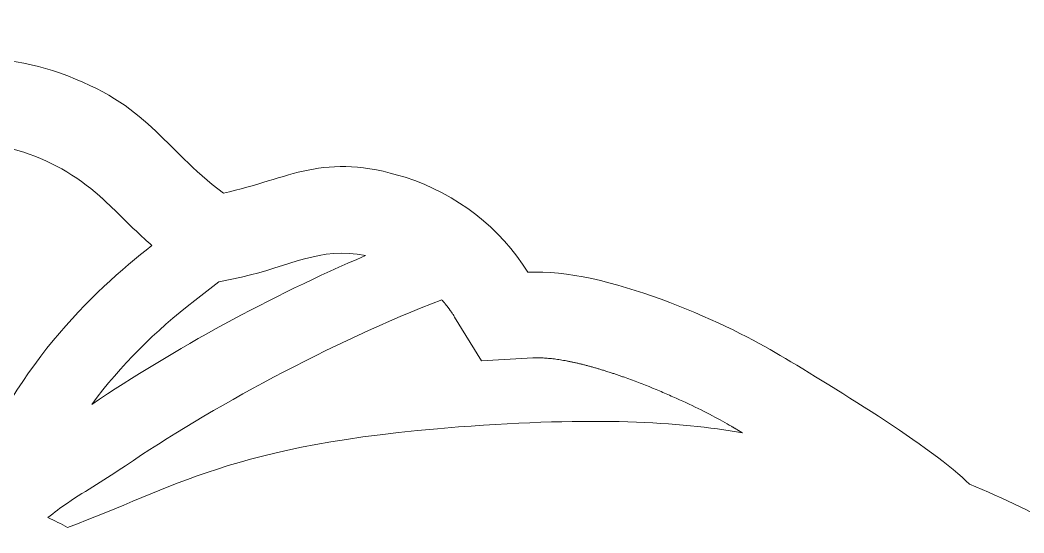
# Model space of a CAD drawing. Header units: millimetres. Extents: x 599 to 6075, y -2288 to 200.
# Drawn here: x 2574.9 to 2646.9, y -1117 to -1080.2 of the extents above; entities that cross this region are included whole.
import ezdxf

# ---------------------------------------------------------------- set-up
doc = ezdxf.new("R2010")
doc.units = ezdxf.units.MM
doc.header["$MEASUREMENT"] = 0
doc.layers.add('layer 1', color=7, linetype='Continuous')

msp = doc.modelspace()

# ---------------------------------------------------------------- linework, layer by layer
at = {"layer": 'layer 1', "color": 7, "lineweight": 9}
for points, knots in [([(2243.0146, -1273.3196), (2242.7043, -1270.6359), (2242.4737, -1267.8952), (2242.3398, -1265.1409), (2242.3398, -1265.1409), (2242.3398, -1265.1409), (2242.3398, -1254.4933), (2242.3398, -1254.4933), (2242.3398, -1254.4933), (2242.7112, -1247.4503), (2243.8758, -1240.6933), (2246.1243, -1234.9786), (2246.1243, -1234.9786), (2246.781, -1233.3097), (2247.5381, -1231.3553), (2248.305, -1229.6506), (2248.305, -1229.6506), (2248.7771, -1228.3741), (2249.2517, -1227.0992), (2249.7337, -1225.8283), (2249.7337, -1225.8283), (2251.2223, -1220.7784), (2254.0141, -1215.042), (2256.098, -1211.0323), (2256.098, -1211.0323), (2256.5864, -1210.0927), (2257.1249, -1209.1586), (2257.6919, -1208.2332), (2257.6919, -1208.2332), (2258.5744, -1206.6898), (2259.5125, -1205.1728), (2260.5191, -1203.6882), (2260.5191, -1203.6882), (2261.2756, -1202.5724), (2261.9782, -1201.5318), (2262.6391, -1200.5519), (2262.6391, -1200.5519), (2264.5792, -1197.2741), (2266.2114, -1194.04), (2268.0324, -1191.5048), (2268.0324, -1191.5048), (2269.272, -1189.7792), (2270.362, -1188.4565), (2271.978, -1187.0933), (2271.978, -1187.0933), (2272.7257, -1186.4626), (2273.54, -1185.8485), (2274.4026, -1185.2577), (2274.4026, -1185.2577), (2277.911, -1182.2789), (2282.5711, -1179.8905), (2292.9734, -1173.6643), (2292.9734, -1173.6643), (2293.1848, -1173.5377), (2293.3965, -1173.4115), (2293.6084, -1173.2857), (2293.6084, -1173.2857), (2297.1323, -1171.1932), (2303.554, -1168.509), (2307.6553, -1168.7078), (2307.6553, -1168.7078), (2308.0094, -1168.1366), (2308.4131, -1167.5966), (2308.8578, -1167.0928), (2308.8578, -1167.0928), (2311.1154, -1164.5353), (2311.3865, -1164.4942), (2314.6898, -1163.4393), (2314.6898, -1163.4393), (2319.2892, -1161.9701), (2321.2192, -1163.4934), (2324.8876, -1164.3109), (2324.8876, -1164.3109), (2325.1693, -1164.0774), (2325.4631, -1163.8275), (2325.7726, -1163.5565), (2325.7726, -1163.5565), (2328.8113, -1160.8956), (2330.094, -1158.8795), (2334.278, -1157.3901), (2334.278, -1157.3901), (2338.0575, -1156.0446), (2343.9496, -1156.1507), (2346.7583, -1159.3403), (2346.7583, -1159.3403), (2346.7583, -1159.3403), (2346.7629, -1159.3455), (2346.7629, -1159.3455), (2346.7629, -1159.3455), (2349.0667, -1157.5319), (2351.3218, -1155.2702), (2354.8371, -1154.5053), (2354.8371, -1154.5053), (2354.8371, -1154.5053), (2360.1515, -1154.5053), (2360.1515, -1154.5053), (2360.1515, -1154.5053), (2360.1515, -1154.5053), (2360.4889, -1154.3324), (2360.4889, -1154.3324), (2360.4889, -1154.3324), (2360.4889, -1154.3324), (2362.4284, -1154.9265), (2362.4284, -1154.9265), (2362.4284, -1154.9265), (2363.5696, -1155.2761), (2364.7692, -1155.7331), (2365.7253, -1156.4533), (2365.7253, -1156.4533), (2365.7253, -1156.4533), (2366.0088, -1156.6669), (2366.0088, -1156.6669), (2366.0088, -1156.6669), (2366.0088, -1156.6669), (2366.1817, -1156.8406), (2366.1817, -1156.8406), (2366.1817, -1156.8406), (2369.1966, -1156.8362), (2372.2604, -1156.4441), (2375.2684, -1156.2188), (2375.2684, -1156.2188), (2377.9878, -1156.0151), (2380.7174, -1155.7582), (2383.4473, -1155.8412), (2383.4473, -1155.8412), (2384.1365, -1155.8622), (2384.8256, -1155.9007), (2385.5132, -1155.9508), (2385.5132, -1155.9508), (2385.5132, -1155.9508), (2385.941, -1156.1392), (2385.941, -1156.1392), (2385.941, -1156.1392), (2387.1358, -1156.249), (2388.4587, -1156.3949), (2389.5559, -1156.5368), (2389.5559, -1156.5368), (2401.4172, -1131.8642), (2422.6269, -1113.2264), (2450.7816, -1102.5142), (2450.7816, -1102.5142), (2451.8456, -1101.132), (2453.3975, -1099.8289), (2454.6484, -1098.5916), (2454.6484, -1098.5916), (2456.5795, -1096.9337), (2456.7993, -1096.4344), (2459.0568, -1094.9275), (2459.0568, -1094.9275), (2465.656, -1090.5228), (2472.2005, -1087.696), (2480.2474, -1086.254), (2480.2474, -1086.254), (2480.2474, -1086.254), (2478.318, -1085.8397), (2478.318, -1085.8397), (2478.318, -1085.8397), (2478.318, -1085.8397), (2501.223, -1084.169), (2501.223, -1084.169), (2501.223, -1084.169), (2502.6556, -1083.7884), (2504.1006, -1083.3739), (2505.5819, -1083.0851), (2505.5819, -1083.0851), (2507.4829, -1082.7144), (2513.295, -1082.0755), (2515.6768, -1082.003), (2515.6768, -1082.003), (2520.9251, -1081.8435), (2533.9676, -1083.2653), (2537.5445, -1083.2653), (2537.5445, -1083.2653), (2538.8792, -1081.9253), (2541.4833, -1081.0083), (2543.3837, -1080.5264), (2543.3837, -1080.5264), (2543.9614, -1080.38), (2544.519, -1080.2592), (2545.0595, -1080.1606), (2545.0595, -1080.1606), (2545.0595, -1080.1606), (2551.8094, -1080.1606), (2551.8094, -1080.1606), (2551.8094, -1080.1606), (2556.3118, -1081.1403), (2559.1775, -1084.0639), (2562.1302, -1086.37), (2562.1302, -1086.37), (2565.3551, -1082.7081), (2572.5042, -1082.0915), (2577.7258, -1083.9504), (2577.7258, -1083.9504), (2584.228, -1086.2653), (2584.9828, -1089.2107), (2589.4878, -1092.5794), (2589.4878, -1092.5794), (2594.2201, -1091.5557), (2596.6469, -1089.5692), (2602.5194, -1091.445), (2602.5194, -1091.445), (2606.2135, -1092.6249), (2609.4007, -1095.1182), (2611.3205, -1098.2594), (2611.3205, -1098.2594), (2616.8411, -1097.9428), (2625.3858, -1101.8291), (2629.068, -1104.0156), (2629.068, -1104.0156), (2632.7021, -1106.1737), (2640.5188, -1110.9189), (2642.9879, -1113.4653), (2642.9879, -1113.4653), (2647.8467, -1115.4423), (2652.7942, -1118.2227), (2656.4683, -1121.3223), (2656.4683, -1121.3223), (2658.5095, -1123.0442), (2659.8863, -1124.7149), (2661.4519, -1126.8945), (2661.4519, -1126.8945), (2664.5038, -1131.1433), (2667.1357, -1136.9464), (2670.8135, -1142.3702), (2670.8135, -1142.3702), (2672.8242, -1145.336), (2674.8963, -1148.4234), (2676.5263, -1151.5596), (2676.5263, -1151.5596), (2685.5532, -1168.9294), (2692.859, -1186.634), (2693.9042, -1206.455), (2693.9042, -1206.455), (2693.9042, -1206.455), (2693.9042, -1219.9039), (2693.9042, -1219.9039), (2693.9042, -1219.9039), (2693.3886, -1230.5028), (2691.7419, -1240.9431), (2689.5577, -1249.6747), (2689.5577, -1249.6747), (2687.8741, -1256.4045), (2686.5933, -1261.1636), (2685.2565, -1267.3285), (2685.2565, -1267.3285), (2685.2565, -1267.3285), (2683.3305, -1274.6633), (2683.3305, -1274.6633), (2683.3305, -1274.6633), (2676.1363, -1270.6117), (2667.8317, -1268.2996), (2658.9867, -1268.2996), (2658.9867, -1268.2996), (2631.5471, -1268.2996), (2609.3028, -1290.5439), (2609.3028, -1317.9835), (2609.3028, -1317.9835), (2609.3028, -1320.6301), (2609.5107, -1323.2282), (2609.9096, -1325.7626), (2609.9096, -1325.7626), (2610.0995, -1326.9683), (2609.4427, -1328.1105), (2608.306, -1328.5549), (2608.306, -1328.5549), (2596.1528, -1333.3048), (2587.5434, -1345.1283), (2587.5434, -1358.9638), (2587.5434, -1358.9638), (2587.5434, -1363.4348), (2588.4434, -1367.6955), (2590.0705, -1371.5756), (2590.0705, -1371.5756), (2590.8377, -1372.9835), (2592.147, -1376.0564), (2593.9202, -1377.5041), (2593.9202, -1377.5041), (2593.9202, -1377.5041), (2584.5519, -1384.6474), (2584.5519, -1384.6474), (2584.5519, -1384.6474), (2583.1314, -1385.6168), (2581.9637, -1386.4043), (2581.4194, -1386.8042), (2581.4194, -1386.8042), (2566.9179, -1397.4568), (2547.172, -1409.7868), (2531.3373, -1419.3061), (2531.3373, -1419.3061), (2528.9199, -1420.7592), (2524.2748, -1424.1013), (2521.9064, -1424.8272), (2521.9064, -1424.8272), (2523.8972, -1428.7854), (2518.8828, -1432.1996), (2515.3323, -1433.1058), (2515.3323, -1433.1058), (2510.3411, -1434.3799), (2506.4451, -1433.7626), (2501.4332, -1433.4528), (2501.4332, -1433.4528), (2493.0015, -1432.9315), (2484.3574, -1430.0231), (2483.4085, -1420.7001), (2483.4085, -1420.7001), (2472.4874, -1404.182), (2459.4812, -1388.8857), (2448.0112, -1372.6238), (2448.0112, -1372.6238), (2447.8381, -1372.3784), (2447.606, -1372.051), (2447.3251, -1371.6554), (2447.3251, -1371.6554), (2446.5624, -1372.7543), (2445.7955, -1373.8503), (2445.0273, -1374.9453), (2445.0273, -1374.9453), (2442.4059, -1378.6818), (2439.746, -1382.3911), (2437.1152, -1386.121), (2437.1152, -1386.121), (2433.0375, -1391.9024), (2428.8391, -1397.598), (2424.5742, -1403.2425), (2424.5742, -1403.2425), (2421.1697, -1407.7481), (2417.7264, -1412.2252), (2414.1856, -1416.6248), (2414.1856, -1416.6248), (2414.1856, -1416.6248), (2414.1381, -1416.668), (2414.1381, -1416.668), (2414.1381, -1416.668), (2412.375, -1419.122), (2410.6522, -1421.5994), (2408.9906, -1424.1125), (2408.9906, -1424.1125), (2408.2393, -1431.4936), (2401.3956, -1433.7962), (2394.7203, -1434.209), (2394.7203, -1434.209), (2390.7523, -1434.4542), (2387.6678, -1434.9429), (2383.7162, -1433.9342), (2383.7162, -1433.9342), (2380.9792, -1433.2356), (2377.6634, -1431.7516), (2378.1888, -1428.3655), (2378.1888, -1428.3655), (2378.1062, -1428.0153), (2378.0322, -1427.6654), (2377.9613, -1427.3121), (2377.9613, -1427.3121), (2376.7333, -1426.8203), (2375.5425, -1426.0337), (2374.4366, -1425.3303), (2374.4366, -1425.3303), (2373.8646, -1424.9664), (2373.2985, -1424.5934), (2372.7309, -1424.2228), (2372.7309, -1424.2228), (2372.7309, -1424.2228), (2372.2359, -1423.8995), (2372.2359, -1423.8995), (2372.2359, -1423.8995), (2372.2359, -1423.8995), (2371.8977, -1423.5415), (2371.8977, -1423.5415), (2371.8977, -1423.5415), (2371.5877, -1423.3431), (2371.3005, -1423.1626), (2371.045, -1423.009), (2371.045, -1423.009), (2359.0794, -1415.8156), (2344.2932, -1406.5953), (2332.9885, -1398.4371), (2332.9885, -1398.4371), (2332.9885, -1398.4371), (2317.1519, -1385.8342), (2317.1519, -1385.8342), (2317.1519, -1385.8342), (2323.8841, -1379.9588), (2327.9119, -1373.7292), (2327.9119, -1362.3171), (2327.9119, -1362.3171), (2327.9119, -1349.2276), (2320.2056, -1337.9396), (2309.0833, -1332.7379), (2309.0833, -1332.7379), (2308.1513, -1332.302), (2307.5929, -1331.4179), (2307.6016, -1330.3889), (2307.6016, -1330.3889), (2307.6026, -1330.273), (2307.6032, -1330.1569), (2307.6032, -1330.0406), (2307.6032, -1330.0406), (2307.6032, -1302.601), (2285.3589, -1280.3567), (2257.9192, -1280.3567), (2257.9192, -1280.3567), (2253.2741, -1280.3567), (2248.7787, -1280.9951), (2244.5145, -1282.1879), (2244.5145, -1282.1879), (2244.5145, -1282.1879), (2243.0147, -1273.3197), (2243.0147, -1273.3197), (2243.0147, -1273.3197), (2243.0147, -1273.3197), (2243.0146, -1273.3196), (2243.0146, -1273.3196)], [0, 0, 0, 0, 0.0096154, 0.0096154, 0.0096154, 0.0096154, 0.0192308, 0.0192308, 0.0192308, 0.0192308, 0.0288462, 0.0288462, 0.0288462, 0.0288462, 0.0384615, 0.0384615, 0.0384615, 0.0384615, 0.0480769, 0.0480769, 0.0480769, 0.0480769, 0.0576923, 0.0576923, 0.0576923, 0.0576923, 0.0673077, 0.0673077, 0.0673077, 0.0673077, 0.0769231, 0.0769231, 0.0769231, 0.0769231, 0.0865385, 0.0865385, 0.0865385, 0.0865385, 0.0961538, 0.0961538, 0.0961538, 0.0961538, 0.1057692, 0.1057692, 0.1057692, 0.1057692, 0.1153846, 0.1153846, 0.1153846, 0.1153846, 0.125, 0.125, 0.125, 0.125, 0.1346154, 0.1346154, 0.1346154, 0.1346154, 0.1442308, 0.1442308, 0.1442308, 0.1442308, 0.1538462, 0.1538462, 0.1538462, 0.1538462, 0.1634615, 0.1634615, 0.1634615, 0.1634615, 0.1730769, 0.1730769, 0.1730769, 0.1730769, 0.1826923, 0.1826923, 0.1826923, 0.1826923, 0.1923077, 0.1923077, 0.1923077, 0.1923077, 0.2019231, 0.2019231, 0.2019231, 0.2019231, 0.2115385, 0.2115385, 0.2115385, 0.2115385, 0.2211538, 0.2211538, 0.2211538, 0.2211538, 0.2307692, 0.2307692, 0.2307692, 0.2307692, 0.2403846, 0.2403846, 0.2403846, 0.2403846, 0.25, 0.25, 0.25, 0.25, 0.2596154, 0.2596154, 0.2596154, 0.2596154, 0.2692308, 0.2692308, 0.2692308, 0.2692308, 0.2788462, 0.2788462, 0.2788462, 0.2788462, 0.2884615, 0.2884615, 0.2884615, 0.2884615, 0.2980769, 0.2980769, 0.2980769, 0.2980769, 0.3076923, 0.3076923, 0.3076923, 0.3076923, 0.3173077, 0.3173077, 0.3173077, 0.3173077, 0.3269231, 0.3269231, 0.3269231, 0.3269231, 0.3365385, 0.3365385, 0.3365385, 0.3365385, 0.3461538, 0.3461538, 0.3461538, 0.3461538, 0.3557692, 0.3557692, 0.3557692, 0.3557692, 0.3653846, 0.3653846, 0.3653846, 0.3653846, 0.375, 0.375, 0.375, 0.375, 0.3846154, 0.3846154, 0.3846154, 0.3846154, 0.3942308, 0.3942308, 0.3942308, 0.3942308, 0.4038462, 0.4038462, 0.4038462, 0.4038462, 0.4134615, 0.4134615, 0.4134615, 0.4134615, 0.4230769, 0.4230769, 0.4230769, 0.4230769, 0.4326923, 0.4326923, 0.4326923, 0.4326923, 0.4423077, 0.4423077, 0.4423077, 0.4423077, 0.4519231, 0.4519231, 0.4519231, 0.4519231, 0.4615385, 0.4615385, 0.4615385, 0.4615385, 0.4711538, 0.4711538, 0.4711538, 0.4711538, 0.4807692, 0.4807692, 0.4807692, 0.4807692, 0.4903846, 0.4903846, 0.4903846, 0.4903846, 0.5, 0.5, 0.5, 0.5, 0.5096154, 0.5096154, 0.5096154, 0.5096154, 0.5192308, 0.5192308, 0.5192308, 0.5192308, 0.5288462, 0.5288462, 0.5288462, 0.5288462, 0.5384615, 0.5384615, 0.5384615, 0.5384615, 0.5480769, 0.5480769, 0.5480769, 0.5480769, 0.5576923, 0.5576923, 0.5576923, 0.5576923, 0.5673077, 0.5673077, 0.5673077, 0.5673077, 0.5769231, 0.5769231, 0.5769231, 0.5769231, 0.5865385, 0.5865385, 0.5865385, 0.5865385, 0.5961538, 0.5961538, 0.5961538, 0.5961538, 0.6057692, 0.6057692, 0.6057692, 0.6057692, 0.6153846, 0.6153846, 0.6153846, 0.6153846, 0.625, 0.625, 0.625, 0.625, 0.6346154, 0.6346154, 0.6346154, 0.6346154, 0.6442308, 0.6442308, 0.6442308, 0.6442308, 0.6538462, 0.6538462, 0.6538462, 0.6538462, 0.6634615, 0.6634615, 0.6634615, 0.6634615, 0.6730769, 0.6730769, 0.6730769, 0.6730769, 0.6826923, 0.6826923, 0.6826923, 0.6826923, 0.6923077, 0.6923077, 0.6923077, 0.6923077, 0.7019231, 0.7019231, 0.7019231, 0.7019231, 0.7115385, 0.7115385, 0.7115385, 0.7115385, 0.7211538, 0.7211538, 0.7211538, 0.7211538, 0.7307692, 0.7307692, 0.7307692, 0.7307692, 0.7403846, 0.7403846, 0.7403846, 0.7403846, 0.75, 0.75, 0.75, 0.75, 0.7596154, 0.7596154, 0.7596154, 0.7596154, 0.7692308, 0.7692308, 0.7692308, 0.7692308, 0.7788462, 0.7788462, 0.7788462, 0.7788462, 0.7884615, 0.7884615, 0.7884615, 0.7884615, 0.7980769, 0.7980769, 0.7980769, 0.7980769, 0.8076923, 0.8076923, 0.8076923, 0.8076923, 0.8173077, 0.8173077, 0.8173077, 0.8173077, 0.8269231, 0.8269231, 0.8269231, 0.8269231, 0.8365385, 0.8365385, 0.8365385, 0.8365385, 0.8461538, 0.8461538, 0.8461538, 0.8461538, 0.8557692, 0.8557692, 0.8557692, 0.8557692, 0.8653846, 0.8653846, 0.8653846, 0.8653846, 0.875, 0.875, 0.875, 0.875, 0.8846154, 0.8846154, 0.8846154, 0.8846154, 0.8942308, 0.8942308, 0.8942308, 0.8942308, 0.9038462, 0.9038462, 0.9038462, 0.9038462, 0.9134615, 0.9134615, 0.9134615, 0.9134615, 0.9230769, 0.9230769, 0.9230769, 0.9230769, 0.9326923, 0.9326923, 0.9326923, 0.9326923, 0.9423077, 0.9423077, 0.9423077, 0.9423077, 0.9519231, 0.9519231, 0.9519231, 0.9519231, 0.9615385, 0.9615385, 0.9615385, 0.9615385, 0.9711538, 0.9711538, 0.9711538, 0.9711538, 0.9807692, 0.9807692, 0.9807692, 0.9807692, 1, 1, 1, 1]), ([(2570.5735, -1113.9583), (2570.7452, -1113.9874), (2570.9175, -1114.0183), (2571.0901, -1114.0509), (2571.0901, -1114.0509), (2574.1874, -1105.2873), (2580.0624, -1099.6762), (2584.3603, -1096.3445), (2584.3603, -1096.3445), (2584.3603, -1096.3445), (2584.3545, -1096.3394), (2584.3545, -1096.3394), (2584.3545, -1096.3394), (2584.1744, -1096.1816), (2583.9985, -1096.0235), (2583.8265, -1095.8656), (2583.8265, -1095.8656), (2583.8265, -1095.8656), (2583.8242, -1095.8636), (2583.8242, -1095.8636), (2583.8242, -1095.8636), (2582.7228, -1094.8525), (2581.7713, -1093.8462), (2580.7539, -1092.9194), (2580.7539, -1092.9194), (2580.7539, -1092.9194), (2580.7403, -1092.9071), (2580.7403, -1092.9071), (2580.7403, -1092.9071), (2580.7403, -1092.9071), (2580.6166, -1092.7953), (2580.6166, -1092.7953), (2580.6166, -1092.7953), (2580.6166, -1092.7953), (2580.6047, -1092.7846), (2580.6047, -1092.7846), (2580.6047, -1092.7846), (2577.3764, -1089.8883), (2572.3837, -1088.0357), (2568.1236, -1089.5795), (2568.1236, -1089.5795), (2568.1236, -1089.5795), (2568.1235, -1089.5795), (2568.1235, -1089.5795), (2568.1235, -1089.5795), (2568.08, -1089.5953), (2568.0371, -1089.6115), (2567.9947, -1089.6282), (2567.9947, -1089.6282), (2567.9947, -1089.6282), (2567.9947, -1089.6283), (2567.9947, -1089.6283), (2567.9947, -1089.6283), (2567.9523, -1089.645), (2567.9105, -1089.6622), (2567.8692, -1089.6798), (2567.8692, -1089.6798), (2567.8279, -1089.6975), (2567.7872, -1089.7155), (2567.7472, -1089.7341), (2567.7472, -1089.7341), (2567.7472, -1089.7341), (2567.7472, -1089.7342), (2567.7472, -1089.7342), (2567.7472, -1089.7342), (2567.7071, -1089.7528), (2567.6677, -1089.7718), (2567.6289, -1089.7914), (2567.6289, -1089.7914), (2567.6289, -1089.7914), (2567.6288, -1089.7914), (2567.6288, -1089.7914), (2567.6288, -1089.7914), (2567.59, -1089.8109), (2567.5519, -1089.831), (2567.5144, -1089.8515), (2567.5144, -1089.8515), (2567.5144, -1089.8515), (2567.5143, -1089.8515), (2567.5143, -1089.8515), (2567.5143, -1089.8515), (2567.4768, -1089.872), (2567.44, -1089.8931), (2567.4038, -1089.9145), (2567.4038, -1089.9145), (2567.3676, -1089.936), (2567.3321, -1089.958), (2567.2974, -1089.9805), (2567.2974, -1089.9805), (2567.2974, -1089.9805), (2567.2973, -1089.9805), (2567.2973, -1089.9805), (2567.2973, -1089.9805), (2567.2625, -1090.003), (2567.2284, -1090.026), (2567.1952, -1090.0495), (2567.1952, -1090.0495), (2567.1952, -1090.0495), (2567.1951, -1090.0495), (2567.1951, -1090.0495), (2567.1951, -1090.0495), (2567.1618, -1090.073), (2567.1292, -1090.0971), (2567.0974, -1090.1216), (2567.0974, -1090.1216), (2567.0655, -1090.1462), (2567.0344, -1090.1712), (2567.0042, -1090.1968), (2567.0042, -1090.1968), (2567.0042, -1090.1968), (2567.0041, -1090.1968), (2567.0041, -1090.1968), (2567.0041, -1090.1968), (2566.9738, -1090.2224), (2566.9443, -1090.2485), (2566.9157, -1090.2752), (2566.9157, -1090.2752), (2566.9157, -1090.2752), (2566.9156, -1090.2752), (2566.9156, -1090.2752), (2566.9156, -1090.2752), (2566.8869, -1090.3018), (2566.859, -1090.329), (2566.832, -1090.3567), (2566.832, -1090.3567), (2566.805, -1090.3845), (2566.7788, -1090.4126), (2566.7534, -1090.4415), (2566.7534, -1090.4415), (2566.7534, -1090.4415), (2565.9596, -1091.3428), (2565.9596, -1091.3428), (2565.9596, -1091.3428), (2565.9596, -1091.3428), (2565.6652, -1091.6772), (2565.6652, -1091.6772), (2565.6652, -1091.6772), (2565.735, -1091.7981), (2565.8044, -1091.9213), (2565.8732, -1092.0473), (2565.8732, -1092.0473), (2569.8932, -1099.4126), (2569.9964, -1106.4432), (2570.5735, -1113.9583)], [0, 0, 0, 0, 0.027027, 0.027027, 0.027027, 0.027027, 0.0540541, 0.0540541, 0.0540541, 0.0540541, 0.0810811, 0.0810811, 0.0810811, 0.0810811, 0.1081081, 0.1081081, 0.1081081, 0.1081081, 0.1351351, 0.1351351, 0.1351351, 0.1351351, 0.1621622, 0.1621622, 0.1621622, 0.1621622, 0.1891892, 0.1891892, 0.1891892, 0.1891892, 0.2162162, 0.2162162, 0.2162162, 0.2162162, 0.2432432, 0.2432432, 0.2432432, 0.2432432, 0.2702703, 0.2702703, 0.2702703, 0.2702703, 0.2972973, 0.2972973, 0.2972973, 0.2972973, 0.3243243, 0.3243243, 0.3243243, 0.3243243, 0.3513514, 0.3513514, 0.3513514, 0.3513514, 0.3783784, 0.3783784, 0.3783784, 0.3783784, 0.4054054, 0.4054054, 0.4054054, 0.4054054, 0.4324324, 0.4324324, 0.4324324, 0.4324324, 0.4594595, 0.4594595, 0.4594595, 0.4594595, 0.4864865, 0.4864865, 0.4864865, 0.4864865, 0.5135135, 0.5135135, 0.5135135, 0.5135135, 0.5405405, 0.5405405, 0.5405405, 0.5405405, 0.5675676, 0.5675676, 0.5675676, 0.5675676, 0.5945946, 0.5945946, 0.5945946, 0.5945946, 0.6216216, 0.6216216, 0.6216216, 0.6216216, 0.6486486, 0.6486486, 0.6486486, 0.6486486, 0.6756757, 0.6756757, 0.6756757, 0.6756757, 0.7027027, 0.7027027, 0.7027027, 0.7027027, 0.7297297, 0.7297297, 0.7297297, 0.7297297, 0.7567568, 0.7567568, 0.7567568, 0.7567568, 0.7837838, 0.7837838, 0.7837838, 0.7837838, 0.8108108, 0.8108108, 0.8108108, 0.8108108, 0.8378378, 0.8378378, 0.8378378, 0.8378378, 0.8648649, 0.8648649, 0.8648649, 0.8648649, 0.8918919, 0.8918919, 0.8918919, 0.8918919, 0.9189189, 0.9189189, 0.9189189, 0.9189189, 0.9459459, 0.9459459, 0.9459459, 0.9459459, 1, 1, 1, 1]), ([(2589.1545, -1098.9544), (2589.1545, -1098.9544), (2590.7903, -1098.6006), (2590.7903, -1098.6006), (2590.7903, -1098.6006), (2594.2252, -1097.8574), (2596.4236, -1096.3847), (2599.6792, -1097.0586), (2599.6792, -1097.0586), (2592.9244, -1099.944), (2585.9386, -1103.7592), (2580.0482, -1107.7372), (2580.0482, -1107.7372), (2582.0979, -1104.9528), (2584.5938, -1102.4899), (2587.4237, -1100.2962), (2587.4237, -1100.2962), (2587.4237, -1100.2962), (2589.1545, -1098.9544), (2589.1545, -1098.9544)], [0, 0, 0, 0, 0.1666667, 0.1666667, 0.1666667, 0.1666667, 0.3333333, 0.3333333, 0.3333333, 0.3333333, 0.5, 0.5, 0.5, 0.5, 0.6666667, 0.6666667, 0.6666667, 0.6666667, 1, 1, 1, 1]), ([(2576.8993, -1115.8656), (2577.3874, -1116.0877), (2577.8568, -1116.3221), (2578.3054, -1116.5679), (2578.3054, -1116.5679), (2586.0232, -1113.7505), (2589.9155, -1110.6132), (2606.3352, -1109.3619), (2606.3352, -1109.3619), (2616.1481, -1108.6141), (2622.1554, -1108.9912), (2626.7056, -1109.779), (2626.7056, -1109.779), (2626.7056, -1109.779), (2626.6935, -1109.7717), (2626.6935, -1109.7717), (2626.6935, -1109.7717), (2626.6935, -1109.7717), (2626.6812, -1109.7644), (2626.6812, -1109.7644), (2626.6812, -1109.7644), (2626.6812, -1109.7644), (2626.669, -1109.7571), (2626.669, -1109.7571), (2626.669, -1109.7571), (2626.669, -1109.7571), (2626.6568, -1109.7498), (2626.6568, -1109.7498), (2626.6568, -1109.7498), (2626.6568, -1109.7498), (2626.6519, -1109.7469), (2626.6519, -1109.7469), (2626.6519, -1109.7469), (2626.6519, -1109.7469), (2626.6323, -1109.7351), (2626.6323, -1109.7351), (2626.6323, -1109.7351), (2626.6323, -1109.7351), (2626.6201, -1109.7278), (2626.6201, -1109.7278), (2626.6201, -1109.7278), (2626.6201, -1109.7278), (2626.6079, -1109.7205), (2626.6079, -1109.7205), (2626.6079, -1109.7205), (2626.6079, -1109.7205), (2626.5834, -1109.7059), (2626.5834, -1109.7059), (2626.5834, -1109.7059), (2626.5834, -1109.7059), (2626.5712, -1109.6986), (2626.5712, -1109.6986), (2626.5712, -1109.6986), (2626.5712, -1109.6986), (2626.559, -1109.6913), (2626.559, -1109.6913), (2626.559, -1109.6913), (2626.559, -1109.6913), (2626.5478, -1109.6847), (2626.5478, -1109.6847), (2626.5478, -1109.6847), (2626.5478, -1109.6847), (2626.5468, -1109.684), (2626.5468, -1109.684), (2626.5468, -1109.684), (2626.5468, -1109.684), (2626.5345, -1109.6767), (2626.5345, -1109.6767), (2626.5345, -1109.6767), (2626.5345, -1109.6767), (2626.5223, -1109.6694), (2626.5223, -1109.6694), (2626.5223, -1109.6694), (2626.5223, -1109.6694), (2626.5101, -1109.6621), (2626.5101, -1109.6621), (2626.5101, -1109.6621), (2626.5101, -1109.6621), (2626.4978, -1109.6548), (2626.4978, -1109.6548), (2626.4978, -1109.6548), (2626.4978, -1109.6548), (2626.4856, -1109.6475), (2626.4856, -1109.6475), (2626.4856, -1109.6475), (2626.4856, -1109.6475), (2626.4734, -1109.6402), (2626.4734, -1109.6402), (2626.4734, -1109.6402), (2626.4734, -1109.6402), (2626.4611, -1109.6329), (2626.4611, -1109.6329), (2626.4611, -1109.6329), (2626.4611, -1109.6329), (2626.4489, -1109.6256), (2626.4489, -1109.6256), (2626.4489, -1109.6256), (2626.4489, -1109.6256), (2626.4437, -1109.6225), (2626.4437, -1109.6225), (2626.4437, -1109.6225), (2626.4437, -1109.6225), (2626.4367, -1109.6183), (2626.4367, -1109.6183), (2626.4367, -1109.6183), (2626.4367, -1109.6183), (2626.4244, -1109.611), (2626.4244, -1109.611), (2626.4244, -1109.611), (2626.4244, -1109.611), (2626.4122, -1109.6037), (2626.4122, -1109.6037), (2626.4122, -1109.6037), (2626.4122, -1109.6037), (2626.4, -1109.5964), (2626.4, -1109.5964), (2626.4, -1109.5964), (2626.4, -1109.5964), (2626.3755, -1109.5819), (2626.3755, -1109.5819), (2626.3755, -1109.5819), (2626.3755, -1109.5819), (2626.3633, -1109.5746), (2626.3633, -1109.5746), (2626.3633, -1109.5746), (2626.3633, -1109.5746), (2626.3511, -1109.5673), (2626.3511, -1109.5673), (2626.3511, -1109.5673), (2626.3511, -1109.5673), (2626.3395, -1109.5605), (2626.3395, -1109.5605), (2626.3395, -1109.5605), (2626.3395, -1109.5605), (2626.3388, -1109.56), (2626.3388, -1109.56), (2626.3388, -1109.56), (2626.3388, -1109.56), (2626.3266, -1109.5527), (2626.3266, -1109.5527), (2626.3266, -1109.5527), (2626.3266, -1109.5527), (2626.2532, -1109.509), (2626.2532, -1109.509), (2626.2532, -1109.509), (2626.2532, -1109.509), (2626.2409, -1109.5017), (2626.2409, -1109.5017), (2626.2409, -1109.5017), (2626.2409, -1109.5017), (2626.2353, -1109.4984), (2626.2353, -1109.4984), (2626.2353, -1109.4984), (2626.2353, -1109.4984), (2626.2287, -1109.4944), (2626.2287, -1109.4944), (2626.2287, -1109.4944), (2626.2287, -1109.4944), (2626.2165, -1109.4871), (2626.2165, -1109.4871), (2626.2165, -1109.4871), (2626.2165, -1109.4871), (2626.2042, -1109.4798), (2626.2042, -1109.4798), (2626.2042, -1109.4798), (2626.2042, -1109.4798), (2626.192, -1109.4725), (2626.192, -1109.4725), (2626.192, -1109.4725), (2626.192, -1109.4725), (2626.1798, -1109.4653), (2626.1798, -1109.4653), (2626.1798, -1109.4653), (2626.1798, -1109.4653), (2626.1675, -1109.458), (2626.1675, -1109.458), (2626.1675, -1109.458), (2626.1675, -1109.458), (2626.1553, -1109.4507), (2626.1553, -1109.4507), (2626.1553, -1109.4507), (2626.1553, -1109.4507), (2626.143, -1109.4434), (2626.143, -1109.4434), (2626.143, -1109.4434), (2626.143, -1109.4434), (2626.1312, -1109.4364), (2626.1312, -1109.4364), (2626.1312, -1109.4364), (2626.1312, -1109.4364), (2626.1308, -1109.4361), (2626.1308, -1109.4361), (2626.1308, -1109.4361), (2626.1308, -1109.4361), (2626.1186, -1109.4288), (2626.1186, -1109.4288), (2626.1186, -1109.4288), (2626.1186, -1109.4288), (2626.1063, -1109.4216), (2626.1063, -1109.4216), (2626.1063, -1109.4216), (2626.1063, -1109.4216), (2626.0941, -1109.4143), (2626.0941, -1109.4143), (2626.0941, -1109.4143), (2626.0941, -1109.4143), (2626.0818, -1109.407), (2626.0818, -1109.407), (2626.0818, -1109.407), (2626.0818, -1109.407), (2626.0696, -1109.3997), (2626.0696, -1109.3997), (2626.0696, -1109.3997), (2626.0696, -1109.3997), (2626.0451, -1109.3852), (2626.0451, -1109.3852), (2626.0451, -1109.3852), (2626.0451, -1109.3852), (2626.0329, -1109.3779), (2626.0329, -1109.3779), (2626.0329, -1109.3779), (2626.0329, -1109.3779), (2626.0269, -1109.3744), (2626.0269, -1109.3744), (2626.0269, -1109.3744), (2626.0269, -1109.3744), (2626.0206, -1109.3706), (2626.0206, -1109.3706), (2626.0206, -1109.3706), (2626.0206, -1109.3706), (2626.0084, -1109.3633), (2626.0084, -1109.3633), (2626.0084, -1109.3633), (2626.0084, -1109.3633), (2625.9962, -1109.3561), (2625.9962, -1109.3561), (2625.9962, -1109.3561), (2625.9962, -1109.3561), (2625.9839, -1109.3488), (2625.9839, -1109.3488), (2625.9839, -1109.3488), (2625.9839, -1109.3488), (2625.9717, -1109.3415), (2625.9717, -1109.3415), (2625.9717, -1109.3415), (2625.9717, -1109.3415), (2625.9594, -1109.3342), (2625.9594, -1109.3342), (2625.9594, -1109.3342), (2625.9594, -1109.3342), (2625.9472, -1109.327), (2625.9472, -1109.327), (2625.9472, -1109.327), (2625.9472, -1109.327), (2625.9349, -1109.3197), (2625.9349, -1109.3197), (2625.9349, -1109.3197), (2625.9349, -1109.3197), (2625.9227, -1109.3125), (2625.9227, -1109.3125), (2625.9227, -1109.3125), (2625.9227, -1109.3125), (2625.9227, -1109.3124), (2625.9227, -1109.3124), (2625.9227, -1109.3124), (2625.9227, -1109.3124), (2625.7712, -1109.2234), (2625.7712, -1109.2234), (2625.7712, -1109.2234), (2625.7712, -1109.2234), (2625.7712, -1109.2233), (2625.7712, -1109.2233), (2625.7712, -1109.2233), (2625.7712, -1109.2233), (2625.6137, -1109.1324), (2625.6137, -1109.1324), (2625.6137, -1109.1324), (2625.6137, -1109.1324), (2625.6137, -1109.1323), (2625.6137, -1109.1323), (2625.6137, -1109.1323), (2625.6137, -1109.1323), (2625.4505, -1109.0396), (2625.4505, -1109.0396), (2625.4505, -1109.0396), (2625.4505, -1109.0396), (2625.4505, -1109.0395), (2625.4505, -1109.0395), (2625.4505, -1109.0395), (2625.4505, -1109.0395), (2625.2817, -1108.9452), (2625.2817, -1108.9452), (2625.2817, -1108.9452), (2625.2817, -1108.9452), (2625.2817, -1108.9451), (2625.2817, -1108.9451), (2625.2817, -1108.9451), (2625.2817, -1108.9451), (2625.1074, -1108.8492), (2625.1074, -1108.8492), (2625.1074, -1108.8492), (2625.1074, -1108.8492), (2625.1074, -1108.8491), (2625.1074, -1108.8491), (2625.1074, -1108.8491), (2624.9895, -1108.7846), (2624.8681, -1108.7192), (2624.7434, -1108.653), (2624.7434, -1108.653), (2624.7434, -1108.653), (2624.554, -1108.5531), (2624.554, -1108.5531), (2624.554, -1108.5531), (2624.554, -1108.5531), (2624.554, -1108.553), (2624.554, -1108.553), (2624.554, -1108.553), (2624.554, -1108.553), (2624.3599, -1108.452), (2624.3599, -1108.452), (2624.3599, -1108.452), (2624.3599, -1108.452), (2624.3598, -1108.452), (2624.3598, -1108.452), (2624.3598, -1108.452), (2624.3598, -1108.452), (2624.1612, -1108.35), (2624.1612, -1108.35), (2624.1612, -1108.35), (2624.1612, -1108.35), (2624.1612, -1108.3499), (2624.1612, -1108.3499), (2624.1612, -1108.3499), (2624.1612, -1108.3499), (2623.9582, -1108.2471), (2623.9582, -1108.2471), (2623.9582, -1108.2471), (2623.9582, -1108.2471), (2623.9582, -1108.247), (2623.9582, -1108.247), (2623.9582, -1108.247), (2623.9582, -1108.247), (2623.7511, -1108.1433), (2623.7511, -1108.1433), (2623.7511, -1108.1433), (2623.7511, -1108.1433), (2623.751, -1108.1433), (2623.751, -1108.1433), (2623.751, -1108.1433), (2623.751, -1108.1433), (2623.5399, -1108.039), (2623.5399, -1108.039), (2623.5399, -1108.039), (2623.5399, -1108.039), (2623.5399, -1108.0389), (2623.5399, -1108.0389), (2623.5399, -1108.0389), (2623.5399, -1108.0389), (2623.325, -1107.934), (2623.325, -1107.934), (2623.325, -1107.934), (2623.325, -1107.934), (2623.1064, -1107.8287), (2623.1064, -1107.8287), (2623.1064, -1107.8287), (2623.1064, -1107.8287), (2623.1064, -1107.8286), (2623.1064, -1107.8286), (2623.1064, -1107.8286), (2623.1064, -1107.8286), (2622.8844, -1107.7229), (2622.8844, -1107.7229), (2622.8844, -1107.7229), (2622.8844, -1107.7229), (2622.8843, -1107.7229), (2622.8843, -1107.7229), (2622.8843, -1107.7229), (2622.8843, -1107.7229), (2622.6591, -1107.617), (2622.6591, -1107.617), (2622.6591, -1107.617), (2622.6591, -1107.617), (2622.659, -1107.617), (2622.659, -1107.617), (2622.659, -1107.617), (2622.659, -1107.617), (2622.4307, -1107.5109), (2622.4307, -1107.5109), (2622.4307, -1107.5109), (2622.4307, -1107.5109), (2622.1994, -1107.4049), (2622.1994, -1107.4049), (2622.1994, -1107.4049), (2622.1994, -1107.4049), (2622.1993, -1107.4049), (2622.1993, -1107.4049), (2622.1993, -1107.4049), (2622.1993, -1107.4049), (2621.9653, -1107.2989), (2621.9653, -1107.2989), (2621.9653, -1107.2989), (2621.9653, -1107.2989), (2621.7287, -1107.1932), (2621.7287, -1107.1932), (2621.7287, -1107.1932), (2621.5702, -1107.1228), (2621.41, -1107.0526), (2621.2486, -1106.9828), (2621.2486, -1106.9828), (2621.2486, -1106.9828), (2621.2485, -1106.9828), (2621.2485, -1106.9828), (2621.2485, -1106.9828), (2621.2485, -1106.9828), (2621.0054, -1106.8783), (2621.0054, -1106.8783), (2621.0054, -1106.8783), (2620.8426, -1106.8089), (2620.6787, -1106.7399), (2620.5137, -1106.6715), (2620.5137, -1106.6715), (2620.5137, -1106.6715), (2620.5136, -1106.6715), (2620.5136, -1106.6715), (2620.5136, -1106.6715), (2620.5136, -1106.6715), (2620.2655, -1106.5694), (2620.2655, -1106.5694), (2620.2655, -1106.5694), (2620.2655, -1106.5694), (2620.2654, -1106.5694), (2620.2654, -1106.5694), (2620.2654, -1106.5694), (2620.2654, -1106.5694), (2620.016, -1106.4682), (2620.016, -1106.4682), (2620.016, -1106.4682), (2620.016, -1106.4682), (2620.0159, -1106.4682), (2620.0159, -1106.4682), (2620.0159, -1106.4682), (2620.0159, -1106.4682), (2619.7654, -1106.3682), (2619.7654, -1106.3682), (2619.7654, -1106.3682), (2619.7654, -1106.3682), (2619.7653, -1106.3682), (2619.7653, -1106.3682), (2619.7653, -1106.3682), (2619.7653, -1106.3682), (2619.5138, -1106.2693), (2619.5138, -1106.2693), (2619.5138, -1106.2693), (2619.3458, -1106.2038), (2619.1774, -1106.1392), (2619.0086, -1106.0756), (2619.0086, -1106.0756), (2619.0086, -1106.0756), (2619.0085, -1106.0756), (2619.0085, -1106.0756), (2619.0085, -1106.0756), (2619.0085, -1106.0756), (2618.7552, -1105.981), (2618.7552, -1105.981), (2618.7552, -1105.981), (2618.7552, -1105.981), (2618.5017, -1105.8881), (2618.5017, -1105.8881), (2618.5017, -1105.8881), (2618.5017, -1105.8881), (2618.5016, -1105.8881), (2618.5016, -1105.8881), (2618.5016, -1105.8881), (2618.5016, -1105.8881), (2618.248, -1105.7969), (2618.248, -1105.7969), (2618.248, -1105.7969), (2618.1635, -1105.7668), (2618.0789, -1105.737), (2617.9945, -1105.7076), (2617.9945, -1105.7076), (2617.91, -1105.6781), (2617.8256, -1105.649), (2617.7413, -1105.6202), (2617.7413, -1105.6202), (2617.657, -1105.5914), (2617.5727, -1105.5631), (2617.4886, -1105.535), (2617.4886, -1105.535), (2617.4045, -1105.5069), (2617.3205, -1105.4792), (2617.2366, -1105.4519), (2617.2366, -1105.4519), (2617.2366, -1105.4519), (2616.9854, -1105.3711), (2616.9854, -1105.3711), (2616.9854, -1105.3711), (2616.9018, -1105.3446), (2616.8184, -1105.3185), (2616.7352, -1105.2928), (2616.7352, -1105.2928), (2616.652, -1105.2671), (2616.569, -1105.2417), (2616.4862, -1105.2169), (2616.4862, -1105.2169), (2616.4034, -1105.1921), (2616.3209, -1105.1676), (2616.2386, -1105.1437), (2616.2386, -1105.1437), (2616.1563, -1105.1198), (2616.0743, -1105.0964), (2615.9925, -1105.0733), (2615.9925, -1105.0733), (2615.9108, -1105.0503), (2615.8294, -1105.0277), (2615.7482, -1105.0057), (2615.7482, -1105.0057), (2615.6671, -1104.9837), (2615.5862, -1104.962), (2615.5058, -1104.941), (2615.5058, -1104.941), (2615.4254, -1104.92), (2615.3452, -1104.8995), (2615.2655, -1104.8795), (2615.2655, -1104.8795), (2615.2655, -1104.8795), (2615.2654, -1104.8795), (2615.2654, -1104.8795), (2615.2654, -1104.8795), (2615.1856, -1104.8595), (2615.1064, -1104.8401), (2615.0274, -1104.8211), (2615.0274, -1104.8211), (2614.9484, -1104.8022), (2614.8699, -1104.7838), (2614.7918, -1104.766), (2614.7918, -1104.766), (2614.7137, -1104.7482), (2614.636, -1104.731), (2614.5588, -1104.7143), (2614.5588, -1104.7143), (2614.4816, -1104.6977), (2614.4049, -1104.6817), (2614.3287, -1104.6662), (2614.3287, -1104.6662), (2614.2525, -1104.6507), (2614.1767, -1104.6358), (2614.1015, -1104.6216), (2614.1015, -1104.6216), (2614.0263, -1104.6074), (2613.9517, -1104.5938), (2613.8775, -1104.5808), (2613.8775, -1104.5808), (2613.8034, -1104.5678), (2613.7298, -1104.5555), (2613.6568, -1104.5438), (2613.6568, -1104.5438), (2613.5838, -1104.5321), (2613.5114, -1104.5211), (2613.4396, -1104.5108), (2613.4396, -1104.5108), (2613.3678, -1104.5005), (2613.2967, -1104.4908), (2613.2262, -1104.4819), (2613.2262, -1104.4819), (2613.1557, -1104.4729), (2613.0858, -1104.4647), (2613.0166, -1104.4571), (2613.0166, -1104.4571), (2612.9474, -1104.4495), (2612.8789, -1104.4427), (2612.8111, -1104.4366), (2612.8111, -1104.4366), (2612.7433, -1104.4305), (2612.6762, -1104.4251), (2612.6098, -1104.4205), (2612.6098, -1104.4205), (2612.5434, -1104.4159), (2612.4778, -1104.412), (2612.4129, -1104.4089), (2612.4129, -1104.4089), (2612.348, -1104.4058), (2612.284, -1104.4036), (2612.2207, -1104.402), (2612.2207, -1104.402), (2612.1574, -1104.4005), (2612.0949, -1104.3996), (2612.0332, -1104.3997), (2612.0332, -1104.3997), (2611.9715, -1104.3997), (2611.9106, -1104.4007), (2611.8506, -1104.4023), (2611.8506, -1104.4023), (2611.7906, -1104.404), (2611.7315, -1104.4065), (2611.6732, -1104.4098), (2611.6732, -1104.4098), (2611.6732, -1104.4098), (2607.9886, -1104.6211), (2607.9886, -1104.6211), (2607.9886, -1104.6211), (2607.9886, -1104.6211), (2606.0641, -1101.4718), (2606.0641, -1101.4718), (2606.0641, -1101.4718), (2606.0641, -1101.4718), (2606.0072, -1101.3801), (2606.0072, -1101.3801), (2606.0072, -1101.3801), (2606.0072, -1101.3801), (2606.001, -1101.3703), (2606.001, -1101.3703), (2606.001, -1101.3703), (2606.001, -1101.3703), (2605.9528, -1101.2949), (2605.9528, -1101.2949), (2605.9528, -1101.2949), (2605.9528, -1101.2949), (2605.9495, -1101.2897), (2605.9495, -1101.2897), (2605.9495, -1101.2897), (2605.9495, -1101.2897), (2605.9491, -1101.289), (2605.9491, -1101.289), (2605.9491, -1101.289), (2605.9491, -1101.289), (2605.9456, -1101.2837), (2605.9456, -1101.2837), (2605.9456, -1101.2837), (2605.9456, -1101.2837), (2605.8898, -1101.1987), (2605.8898, -1101.1987), (2605.8898, -1101.1987), (2605.8898, -1101.1987), (2605.8838, -1101.1897), (2605.8838, -1101.1897), (2605.8838, -1101.1897), (2605.8838, -1101.1897), (2605.8437, -1101.1302), (2605.8437, -1101.1302), (2605.8437, -1101.1302), (2605.8437, -1101.1302), (2605.8302, -1101.1104), (2605.8302, -1101.1104), (2605.8302, -1101.1104), (2605.8302, -1101.1104), (2605.8294, -1101.1091), (2605.8294, -1101.1091), (2605.8294, -1101.1091), (2605.8294, -1101.1091), (2605.8167, -1101.0906), (2605.8167, -1101.0906), (2605.8167, -1101.0906), (2605.8167, -1101.0906), (2605.7894, -1101.0512), (2605.7894, -1101.0512), (2605.7894, -1101.0512), (2605.7894, -1101.0512), (2605.7757, -1101.0316), (2605.7757, -1101.0316), (2605.7757, -1101.0316), (2605.7757, -1101.0316), (2605.7757, -1101.0315), (2605.7757, -1101.0315), (2605.7757, -1101.0315), (2605.7757, -1101.0315), (2605.7619, -1101.012), (2605.7619, -1101.012), (2605.7619, -1101.012), (2605.7619, -1101.012), (2605.7481, -1100.9924), (2605.7481, -1100.9924), (2605.7481, -1100.9924), (2605.7481, -1100.9924), (2605.7103, -1100.9394), (2605.7103, -1100.9394), (2605.7103, -1100.9394), (2605.7103, -1100.9394), (2605.7063, -1100.9339), (2605.7063, -1100.9339), (2605.7063, -1100.9339), (2605.7063, -1100.9339), (2605.705, -1100.932), (2605.705, -1100.932), (2605.705, -1100.932), (2605.705, -1100.932), (2605.6922, -1100.9144), (2605.6922, -1100.9144), (2605.6922, -1100.9144), (2605.6922, -1100.9144), (2605.6781, -1100.895), (2605.6781, -1100.895), (2605.6781, -1100.895), (2605.6781, -1100.895), (2605.664, -1100.8757), (2605.664, -1100.8757), (2605.664, -1100.8757), (2605.664, -1100.8757), (2605.6497, -1100.8564), (2605.6497, -1100.8564), (2605.6497, -1100.8564), (2605.6497, -1100.8564), (2605.6355, -1100.8371), (2605.6355, -1100.8371), (2605.6355, -1100.8371), (2605.6355, -1100.8371), (2605.6212, -1100.8178), (2605.6212, -1100.8178), (2605.6212, -1100.8178), (2605.6212, -1100.8178), (2605.6068, -1100.7986), (2605.6068, -1100.7986), (2605.6068, -1100.7986), (2605.6068, -1100.7986), (2605.5923, -1100.7794), (2605.5923, -1100.7794), (2605.5923, -1100.7794), (2605.5923, -1100.7794), (2605.5779, -1100.7603), (2605.5779, -1100.7603), (2605.5779, -1100.7603), (2605.5779, -1100.7603), (2605.5761, -1100.7578), (2605.5761, -1100.7578), (2605.5761, -1100.7578), (2605.5761, -1100.7578), (2605.5633, -1100.7412), (2605.5633, -1100.7412), (2605.5633, -1100.7412), (2605.5633, -1100.7412), (2605.5487, -1100.7221), (2605.5487, -1100.7221), (2605.5487, -1100.7221), (2605.5487, -1100.7221), (2605.5341, -1100.7031), (2605.5341, -1100.7031), (2605.5341, -1100.7031), (2605.5341, -1100.7031), (2605.5194, -1100.6841), (2605.5194, -1100.6841), (2605.5194, -1100.6841), (2605.5194, -1100.6841), (2605.5099, -1100.6718), (2605.5099, -1100.6718), (2605.5099, -1100.6718), (2605.5099, -1100.6718), (2605.5046, -1100.6651), (2605.5046, -1100.6651), (2605.5046, -1100.6651), (2605.5046, -1100.6651), (2605.4898, -1100.6462), (2605.4898, -1100.6462), (2605.4898, -1100.6462), (2605.4898, -1100.6462), (2605.4749, -1100.6273), (2605.4749, -1100.6273), (2605.4749, -1100.6273), (2605.4749, -1100.6273), (2605.46, -1100.6085), (2605.46, -1100.6085), (2605.46, -1100.6085), (2605.46, -1100.6085), (2605.4451, -1100.5896), (2605.4451, -1100.5896), (2605.4451, -1100.5896), (2605.4451, -1100.5896), (2605.4427, -1100.5866), (2605.4427, -1100.5866), (2605.4427, -1100.5866), (2605.4427, -1100.5866), (2605.43, -1100.5709), (2605.43, -1100.5709), (2605.43, -1100.5709), (2605.43, -1100.5709), (2605.4275, -1100.5678), (2605.4275, -1100.5678), (2605.4275, -1100.5678), (2605.4275, -1100.5678), (2605.3998, -1100.5334), (2605.3998, -1100.5334), (2605.3998, -1100.5334), (2605.3998, -1100.5334), (2605.3847, -1100.5148), (2605.3847, -1100.5148), (2605.3847, -1100.5148), (2605.3847, -1100.5148), (2605.3552, -1100.4788), (2605.3552, -1100.4788), (2605.3552, -1100.4788), (2605.3552, -1100.4788), (2605.3542, -1100.4776), (2605.3542, -1100.4776), (2605.3542, -1100.4776), (2605.3542, -1100.4776), (2605.3388, -1100.459), (2605.3388, -1100.459), (2605.3388, -1100.459), (2605.3388, -1100.459), (2605.3234, -1100.4405), (2605.3234, -1100.4405), (2605.3234, -1100.4405), (2605.3234, -1100.4405), (2605.308, -1100.422), (2605.308, -1100.422), (2605.308, -1100.422), (2605.308, -1100.422), (2605.2925, -1100.4036), (2605.2925, -1100.4036), (2605.2925, -1100.4036), (2605.2925, -1100.4036), (2605.277, -1100.3852), (2605.277, -1100.3852), (2605.277, -1100.3852), (2605.277, -1100.3852), (2605.2614, -1100.3668), (2605.2614, -1100.3668), (2605.2614, -1100.3668), (2605.2614, -1100.3668), (2605.2458, -1100.3485), (2605.2458, -1100.3485), (2605.2458, -1100.3485), (2605.2458, -1100.3485), (2605.2301, -1100.3302), (2605.2301, -1100.3302), (2605.2301, -1100.3302), (2605.2301, -1100.3302), (2605.2143, -1100.312), (2605.2143, -1100.312), (2605.2143, -1100.312), (2605.2143, -1100.312), (2605.1986, -1100.2938), (2605.1986, -1100.2938), (2605.1986, -1100.2938), (2605.1986, -1100.2938), (2605.1827, -1100.2756), (2605.1827, -1100.2756), (2605.1827, -1100.2756), (2605.1827, -1100.2756), (2605.1509, -1100.2394), (2605.1509, -1100.2394), (2605.1509, -1100.2394), (2597.2967, -1103.224), (2588.3844, -1108.1005), (2582.4663, -1112.1389), (2582.4663, -1112.1389), (2581.0872, -1113.08), (2579.6739, -1113.9032), (2578.2963, -1114.8183), (2578.2963, -1114.8183), (2577.818, -1115.1359), (2577.3527, -1115.4971), (2576.8993, -1115.8656)], [0, 0, 0, 0, 0.0046729, 0.0046729, 0.0046729, 0.0046729, 0.0093458, 0.0093458, 0.0093458, 0.0093458, 0.0140187, 0.0140187, 0.0140187, 0.0140187, 0.0186916, 0.0186916, 0.0186916, 0.0186916, 0.0233645, 0.0233645, 0.0233645, 0.0233645, 0.0280374, 0.0280374, 0.0280374, 0.0280374, 0.0327103, 0.0327103, 0.0327103, 0.0327103, 0.0373832, 0.0373832, 0.0373832, 0.0373832, 0.0420561, 0.0420561, 0.0420561, 0.0420561, 0.046729, 0.046729, 0.046729, 0.046729, 0.0514019, 0.0514019, 0.0514019, 0.0514019, 0.0560748, 0.0560748, 0.0560748, 0.0560748, 0.0607477, 0.0607477, 0.0607477, 0.0607477, 0.0654206, 0.0654206, 0.0654206, 0.0654206, 0.0700935, 0.0700935, 0.0700935, 0.0700935, 0.0747664, 0.0747664, 0.0747664, 0.0747664, 0.0794393, 0.0794393, 0.0794393, 0.0794393, 0.0841121, 0.0841121, 0.0841121, 0.0841121, 0.088785, 0.088785, 0.088785, 0.088785, 0.0934579, 0.0934579, 0.0934579, 0.0934579, 0.0981308, 0.0981308, 0.0981308, 0.0981308, 0.1028037, 0.1028037, 0.1028037, 0.1028037, 0.1074766, 0.1074766, 0.1074766, 0.1074766, 0.1121495, 0.1121495, 0.1121495, 0.1121495, 0.1168224, 0.1168224, 0.1168224, 0.1168224, 0.1214953, 0.1214953, 0.1214953, 0.1214953, 0.1261682, 0.1261682, 0.1261682, 0.1261682, 0.1308411, 0.1308411, 0.1308411, 0.1308411, 0.135514, 0.135514, 0.135514, 0.135514, 0.1401869, 0.1401869, 0.1401869, 0.1401869, 0.1448598, 0.1448598, 0.1448598, 0.1448598, 0.1495327, 0.1495327, 0.1495327, 0.1495327, 0.1542056, 0.1542056, 0.1542056, 0.1542056, 0.1588785, 0.1588785, 0.1588785, 0.1588785, 0.1635514, 0.1635514, 0.1635514, 0.1635514, 0.1682243, 0.1682243, 0.1682243, 0.1682243, 0.1728972, 0.1728972, 0.1728972, 0.1728972, 0.1775701, 0.1775701, 0.1775701, 0.1775701, 0.182243, 0.182243, 0.182243, 0.182243, 0.1869159, 0.1869159, 0.1869159, 0.1869159, 0.1915888, 0.1915888, 0.1915888, 0.1915888, 0.1962617, 0.1962617, 0.1962617, 0.1962617, 0.2009346, 0.2009346, 0.2009346, 0.2009346, 0.2056075, 0.2056075, 0.2056075, 0.2056075, 0.2102804, 0.2102804, 0.2102804, 0.2102804, 0.2149533, 0.2149533, 0.2149533, 0.2149533, 0.2196262, 0.2196262, 0.2196262, 0.2196262, 0.2242991, 0.2242991, 0.2242991, 0.2242991, 0.228972, 0.228972, 0.228972, 0.228972, 0.2336449, 0.2336449, 0.2336449, 0.2336449, 0.2383178, 0.2383178, 0.2383178, 0.2383178, 0.2429907, 0.2429907, 0.2429907, 0.2429907, 0.2476636, 0.2476636, 0.2476636, 0.2476636, 0.2523364, 0.2523364, 0.2523364, 0.2523364, 0.2570093, 0.2570093, 0.2570093, 0.2570093, 0.2616822, 0.2616822, 0.2616822, 0.2616822, 0.2663551, 0.2663551, 0.2663551, 0.2663551, 0.271028, 0.271028, 0.271028, 0.271028, 0.2757009, 0.2757009, 0.2757009, 0.2757009, 0.2803738, 0.2803738, 0.2803738, 0.2803738, 0.2850467, 0.2850467, 0.2850467, 0.2850467, 0.2897196, 0.2897196, 0.2897196, 0.2897196, 0.2943925, 0.2943925, 0.2943925, 0.2943925, 0.2990654, 0.2990654, 0.2990654, 0.2990654, 0.3037383, 0.3037383, 0.3037383, 0.3037383, 0.3084112, 0.3084112, 0.3084112, 0.3084112, 0.3130841, 0.3130841, 0.3130841, 0.3130841, 0.317757, 0.317757, 0.317757, 0.317757, 0.3224299, 0.3224299, 0.3224299, 0.3224299, 0.3271028, 0.3271028, 0.3271028, 0.3271028, 0.3317757, 0.3317757, 0.3317757, 0.3317757, 0.3364486, 0.3364486, 0.3364486, 0.3364486, 0.3411215, 0.3411215, 0.3411215, 0.3411215, 0.3457944, 0.3457944, 0.3457944, 0.3457944, 0.3504673, 0.3504673, 0.3504673, 0.3504673, 0.3551402, 0.3551402, 0.3551402, 0.3551402, 0.3598131, 0.3598131, 0.3598131, 0.3598131, 0.364486, 0.364486, 0.364486, 0.364486, 0.3691589, 0.3691589, 0.3691589, 0.3691589, 0.3738318, 0.3738318, 0.3738318, 0.3738318, 0.3785047, 0.3785047, 0.3785047, 0.3785047, 0.3831776, 0.3831776, 0.3831776, 0.3831776, 0.3878505, 0.3878505, 0.3878505, 0.3878505, 0.3925234, 0.3925234, 0.3925234, 0.3925234, 0.3971963, 0.3971963, 0.3971963, 0.3971963, 0.4018692, 0.4018692, 0.4018692, 0.4018692, 0.4065421, 0.4065421, 0.4065421, 0.4065421, 0.411215, 0.411215, 0.411215, 0.411215, 0.4158879, 0.4158879, 0.4158879, 0.4158879, 0.4205607, 0.4205607, 0.4205607, 0.4205607, 0.4252336, 0.4252336, 0.4252336, 0.4252336, 0.4299065, 0.4299065, 0.4299065, 0.4299065, 0.4345794, 0.4345794, 0.4345794, 0.4345794, 0.4392523, 0.4392523, 0.4392523, 0.4392523, 0.4439252, 0.4439252, 0.4439252, 0.4439252, 0.4485981, 0.4485981, 0.4485981, 0.4485981, 0.453271, 0.453271, 0.453271, 0.453271, 0.4579439, 0.4579439, 0.4579439, 0.4579439, 0.4626168, 0.4626168, 0.4626168, 0.4626168, 0.4672897, 0.4672897, 0.4672897, 0.4672897, 0.4719626, 0.4719626, 0.4719626, 0.4719626, 0.4766355, 0.4766355, 0.4766355, 0.4766355, 0.4813084, 0.4813084, 0.4813084, 0.4813084, 0.4859813, 0.4859813, 0.4859813, 0.4859813, 0.4906542, 0.4906542, 0.4906542, 0.4906542, 0.4953271, 0.4953271, 0.4953271, 0.4953271, 0.5, 0.5, 0.5, 0.5, 0.5046729, 0.5046729, 0.5046729, 0.5046729, 0.5093458, 0.5093458, 0.5093458, 0.5093458, 0.5140187, 0.5140187, 0.5140187, 0.5140187, 0.5186916, 0.5186916, 0.5186916, 0.5186916, 0.5233645, 0.5233645, 0.5233645, 0.5233645, 0.5280374, 0.5280374, 0.5280374, 0.5280374, 0.5327103, 0.5327103, 0.5327103, 0.5327103, 0.5373832, 0.5373832, 0.5373832, 0.5373832, 0.5420561, 0.5420561, 0.5420561, 0.5420561, 0.546729, 0.546729, 0.546729, 0.546729, 0.5514019, 0.5514019, 0.5514019, 0.5514019, 0.5560748, 0.5560748, 0.5560748, 0.5560748, 0.5607477, 0.5607477, 0.5607477, 0.5607477, 0.5654206, 0.5654206, 0.5654206, 0.5654206, 0.5700935, 0.5700935, 0.5700935, 0.5700935, 0.5747664, 0.5747664, 0.5747664, 0.5747664, 0.5794393, 0.5794393, 0.5794393, 0.5794393, 0.5841121, 0.5841121, 0.5841121, 0.5841121, 0.588785, 0.588785, 0.588785, 0.588785, 0.5934579, 0.5934579, 0.5934579, 0.5934579, 0.5981308, 0.5981308, 0.5981308, 0.5981308, 0.6028037, 0.6028037, 0.6028037, 0.6028037, 0.6074766, 0.6074766, 0.6074766, 0.6074766, 0.6121495, 0.6121495, 0.6121495, 0.6121495, 0.6168224, 0.6168224, 0.6168224, 0.6168224, 0.6214953, 0.6214953, 0.6214953, 0.6214953, 0.6261682, 0.6261682, 0.6261682, 0.6261682, 0.6308411, 0.6308411, 0.6308411, 0.6308411, 0.635514, 0.635514, 0.635514, 0.635514, 0.6401869, 0.6401869, 0.6401869, 0.6401869, 0.6448598, 0.6448598, 0.6448598, 0.6448598, 0.6495327, 0.6495327, 0.6495327, 0.6495327, 0.6542056, 0.6542056, 0.6542056, 0.6542056, 0.6588785, 0.6588785, 0.6588785, 0.6588785, 0.6635514, 0.6635514, 0.6635514, 0.6635514, 0.6682243, 0.6682243, 0.6682243, 0.6682243, 0.6728972, 0.6728972, 0.6728972, 0.6728972, 0.6775701, 0.6775701, 0.6775701, 0.6775701, 0.682243, 0.682243, 0.682243, 0.682243, 0.6869159, 0.6869159, 0.6869159, 0.6869159, 0.6915888, 0.6915888, 0.6915888, 0.6915888, 0.6962617, 0.6962617, 0.6962617, 0.6962617, 0.7009346, 0.7009346, 0.7009346, 0.7009346, 0.7056075, 0.7056075, 0.7056075, 0.7056075, 0.7102804, 0.7102804, 0.7102804, 0.7102804, 0.7149533, 0.7149533, 0.7149533, 0.7149533, 0.7196262, 0.7196262, 0.7196262, 0.7196262, 0.7242991, 0.7242991, 0.7242991, 0.7242991, 0.728972, 0.728972, 0.728972, 0.728972, 0.7336449, 0.7336449, 0.7336449, 0.7336449, 0.7383178, 0.7383178, 0.7383178, 0.7383178, 0.7429907, 0.7429907, 0.7429907, 0.7429907, 0.7476636, 0.7476636, 0.7476636, 0.7476636, 0.7523364, 0.7523364, 0.7523364, 0.7523364, 0.7570093, 0.7570093, 0.7570093, 0.7570093, 0.7616822, 0.7616822, 0.7616822, 0.7616822, 0.7663551, 0.7663551, 0.7663551, 0.7663551, 0.771028, 0.771028, 0.771028, 0.771028, 0.7757009, 0.7757009, 0.7757009, 0.7757009, 0.7803738, 0.7803738, 0.7803738, 0.7803738, 0.7850467, 0.7850467, 0.7850467, 0.7850467, 0.7897196, 0.7897196, 0.7897196, 0.7897196, 0.7943925, 0.7943925, 0.7943925, 0.7943925, 0.7990654, 0.7990654, 0.7990654, 0.7990654, 0.8037383, 0.8037383, 0.8037383, 0.8037383, 0.8084112, 0.8084112, 0.8084112, 0.8084112, 0.8130841, 0.8130841, 0.8130841, 0.8130841, 0.817757, 0.817757, 0.817757, 0.817757, 0.8224299, 0.8224299, 0.8224299, 0.8224299, 0.8271028, 0.8271028, 0.8271028, 0.8271028, 0.8317757, 0.8317757, 0.8317757, 0.8317757, 0.8364486, 0.8364486, 0.8364486, 0.8364486, 0.8411215, 0.8411215, 0.8411215, 0.8411215, 0.8457944, 0.8457944, 0.8457944, 0.8457944, 0.8504673, 0.8504673, 0.8504673, 0.8504673, 0.8551402, 0.8551402, 0.8551402, 0.8551402, 0.8598131, 0.8598131, 0.8598131, 0.8598131, 0.864486, 0.864486, 0.864486, 0.864486, 0.8691589, 0.8691589, 0.8691589, 0.8691589, 0.8738318, 0.8738318, 0.8738318, 0.8738318, 0.8785047, 0.8785047, 0.8785047, 0.8785047, 0.8831776, 0.8831776, 0.8831776, 0.8831776, 0.8878505, 0.8878505, 0.8878505, 0.8878505, 0.8925234, 0.8925234, 0.8925234, 0.8925234, 0.8971963, 0.8971963, 0.8971963, 0.8971963, 0.9018692, 0.9018692, 0.9018692, 0.9018692, 0.9065421, 0.9065421, 0.9065421, 0.9065421, 0.911215, 0.911215, 0.911215, 0.911215, 0.9158879, 0.9158879, 0.9158879, 0.9158879, 0.9205607, 0.9205607, 0.9205607, 0.9205607, 0.9252336, 0.9252336, 0.9252336, 0.9252336, 0.9299065, 0.9299065, 0.9299065, 0.9299065, 0.9345794, 0.9345794, 0.9345794, 0.9345794, 0.9392523, 0.9392523, 0.9392523, 0.9392523, 0.9439252, 0.9439252, 0.9439252, 0.9439252, 0.9485981, 0.9485981, 0.9485981, 0.9485981, 0.953271, 0.953271, 0.953271, 0.953271, 0.9579439, 0.9579439, 0.9579439, 0.9579439, 0.9626168, 0.9626168, 0.9626168, 0.9626168, 0.9672897, 0.9672897, 0.9672897, 0.9672897, 0.9719626, 0.9719626, 0.9719626, 0.9719626, 0.9766355, 0.9766355, 0.9766355, 0.9766355, 0.9813084, 0.9813084, 0.9813084, 0.9813084, 0.9859813, 0.9859813, 0.9859813, 0.9859813, 0.9906542, 0.9906542, 0.9906542, 0.9906542, 1, 1, 1, 1])]:
    msp.add_open_spline(points, degree=3, knots=knots, dxfattribs=at)

doc.saveas('drawing.dxf')
